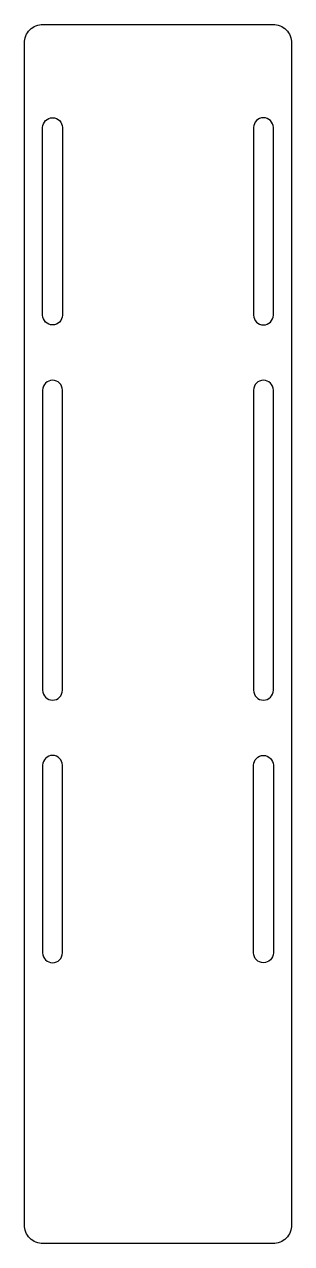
# Model space of a CAD drawing. Extents: x -28 to 28, y -130 to 130.
import ezdxf

# ---------------------------------------------------------------- set-up
doc = ezdxf.new("R2010")
doc.units = 0

msp = doc.modelspace()

# ---------------------------------------------------------------- linework, layer by layer
at = {"layer": '1'}
for points in [[(28.5, 126), (28.5, -126, -0.414214), (24.5, -130), (-24.5, -130, -0.414214), (-28.5, -126), (-28.5, 126, -0.414214), (-24.5, 130), (24.5, 130, -0.414214)], [(-20.4, 108), (-20.4, 68, -1), (-24.6, 68), (-24.6, 108, -1)], [(24.6, 108, 1), (20.4, 108), (20.4, 68, 1), (24.6, 68)], [(-20.4, 52, 1), (-24.6, 52), (-24.6, -12, 1), (-20.4, -12)], [(24.6, 52, 1), (20.4, 52), (20.4, -12, 1), (24.6, -12)], [(-20.4, -28, 1), (-24.6, -28), (-24.6, -68, 1), (-20.4, -68)], [(24.6, -28), (24.6, -68, -1), (20.4, -68), (20.4, -28, -1)]]:
    msp.add_lwpolyline(points, format="xyb", close=True, dxfattribs=at)

doc.saveas('drawing.dxf')
